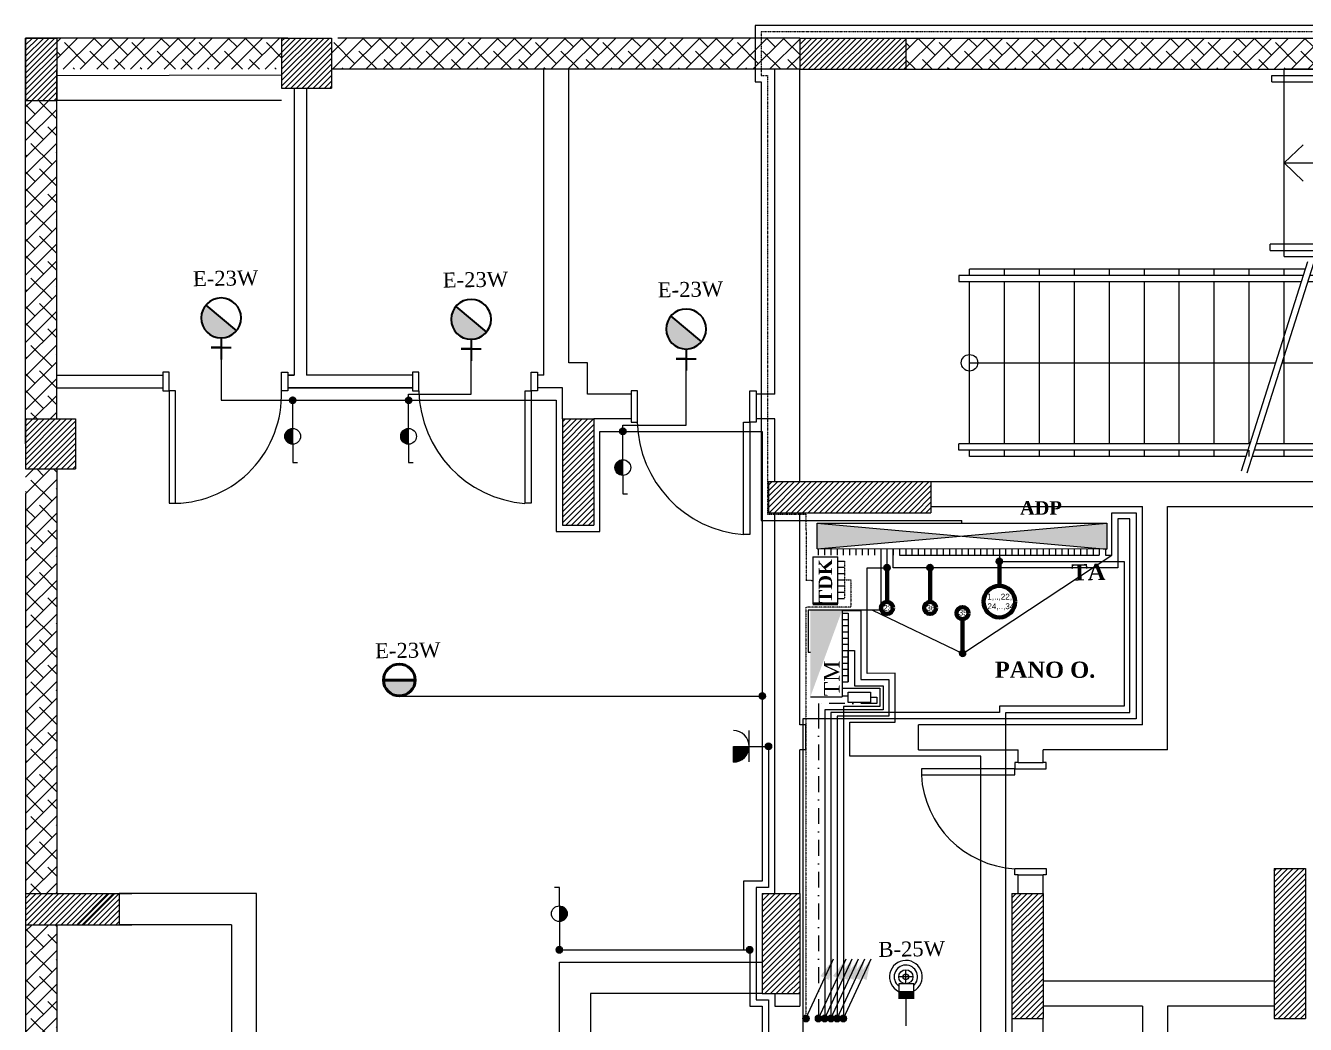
# Model space of a CAD drawing. Header units: millimetres. Extents: x 3395 to 31170, y 2853 to 7104.
# Drawn here: x 7695 to 8720, y 5770 to 6569 of the extents above; entities that cross this region are included whole.
import ezdxf

# ---------------------------------------------------------------- set-up
doc = ezdxf.new("R2010")
doc.units = ezdxf.units.MM
doc.linetypes.add('DASHDOT', pattern=[25.4, 12.7, -6.35, 0, -6.35])
doc.linetypes.add('DIVIDE', pattern=[1.25, 0.5, -0.25, 0, -0.25, 0, -0.25])
for name, color, linetype in [('AnaHat', 11, 'Continuous'), ('Asansör', 200, 'Continuous'), ('AydınlatmaT.', 1, 'Continuous'), ('Diyafon.Zil', 41, 'DASHDOT'), ('Elektrik T.', 4, 'Continuous'), ('H', 3, 'Continuous'), ('HidraforY.', 140, 'Continuous'), ('Müşterek', 131, 'Continuous'), ('NORMAL', 70, 'Continuous'), ('priz', 4, 'Continuous'), ('S', 2, 'Continuous'), ('Telefon', 3, 'DIVIDE'), ('Yan.Korna', 95, 'Continuous'), ('YazılarY.', 7, 'Continuous'), ('ÇıkışTabela', 3, 'Continuous')]:
    doc.layers.add(name, color=color, linetype=linetype)
for name, color, linetype, lineweight in [('deha_elk armatür', 51, 'Continuous', 35), ('Duvar', 7, 'Continuous', 20), ('EHAT_AYD', 1, 'Continuous', 50), ('ELEKT', 2, 'Continuous', 50), ('ELK', 1, 'Continuous', 50), ('elk035', 3, 'Continuous', 30), ('TR', 252, 'Continuous', 5)]:
    doc.layers.add(name, color=color, linetype=linetype, lineweight=lineweight)
doc.styles.add('ALT', font='times.ttf', dxfattribs={"height": 20})
doc.styles.add('MEKAN', font='times.ttf')
doc.styles.get("Standard").update_dxf_attribs({"font": 'arial.ttf'})
pattern_1 = [(45, (14882.293, 21975.831), (-6.735192, 6.735192), []), (135, (14882.293, 21975.831), (-20.2055763, 6.735192), [23.8125, -14.2875])]

# ---------------------------------------------------------------- blocks, each defined once
blk = doc.blocks.new('E-25')
at = {"layer": 'deha_elk armatür', "lineweight": 35}
blk.add_hatch(color=256, dxfattribs=at).paths.add_polyline_path([(-12.3, -10.3, 0.700134), (16, 0, 0.176378), (12.3, 10.3)])
for p, q in [((12.3, 10.3), (-12.3, -10.3)), ((0, -16), (0, -33.3)), ((8, -23.7), (-8, -23.7)), ((0, -23.7), (8, -23.7))]:
    blk.add_line(p, q, dxfattribs=at)
blk.add_circle((0, 0), 16, dxfattribs=at)
blk = doc.blocks.new('C_ARMATUR')
at = {"layer": 'ELK'}
blk.add_hatch(color=256, dxfattribs=at).paths.add_polyline_path([(-9, 9, 0.198912), (-12.8, 0), (12.8, 0, 0.668179)])
blk.add_line((-12.8, 0), (12.8, 0), dxfattribs=at)
blk.add_lwpolyline([(-9, 9, 1), (9, -9, 1)], format="xyb", close=True, dxfattribs=at)
blk = doc.blocks.new('B')
at = {"layer": 'elk035'}
blk.add_hatch(color=256, dxfattribs=at).paths.add_polyline_path([(2.5, 0, 1), (-2.5, 0, 1)])
blk.add_circle((0, 0), 2.5, dxfattribs=at)
blk = doc.blocks.new('NORA')
for p, q in [((0, 0.2275), (-0.0318, 0.2275)), ((0, 0.105), (0, 0.2275))]:
    blk.add_line(p, q)
blk.add_circle((0, 0.0525), 0.0525)
blk = doc.blocks.new('A')
at = {"layer": 'S', "xscale": 100, "yscale": 100, "zscale": 100, "rotation": 180}
blk.add_blockref('NORA', (0, 0), dxfattribs=at)

msp = doc.modelspace()

# ---------------------------------------------------------------- hatches: boundary and pattern name
at = {"layer": 'Duvar'}
for points in [[(7908.8, 6246.7, 0.414214), (7902.5, 6240.4, 0.414214), (7908.8, 6234.1)], [(8001.6, 6246.7, 0.414214), (7995.3, 6240.4, 0.414214), (8001.6, 6234.1)], [(8173.2, 6221.7, 0.414214), (8166.9, 6215.4, 0.414214), (8173.2, 6209.1)], [(8122.4, 5851.9, 0.414214), (8128.7, 5858.2, 0.414214), (8122.4, 5864.5)]]:
    msp.add_hatch(color=1, dxfattribs=at).paths.add_polyline_path(points)
at = {"layer": 'priz'}
msp.add_hatch(color=4, dxfattribs=at).paths.add_polyline_path([(8274.4, 5992.2), (8261.8, 5992.2), (8261.8, 5979.6, 0.414214)])
at = {"layer": 'TR'}
h = msp.add_hatch(dxfattribs=at)
h.set_pattern_fill('ANSI38', color=256, scale=3)
h.set_pattern_definition(pattern_1)
h.paths.add_polyline_path([(7899.9, 6534.3), (7899.9, 6559.3), (7719.9, 6559.3), (7719.9, 6534.3)])
h = msp.add_hatch(dxfattribs=at)
h.set_pattern_fill('ANSI38', color=256, scale=3)
h.set_pattern_definition(pattern_1)
h.paths.add_polyline_path([(8294.9, 6534.3), (8314.9, 6534.3), (8314.9, 6559.3), (8264.9, 6559.3), (7944.9, 6559.3), (7939.9, 6559.3), (7939.9, 6534.3), (8109.9, 6534.3), (8129.9, 6534.3)])
h = msp.add_hatch(dxfattribs=at)
h.set_pattern_fill('ANSI38', color=256, scale=3)
h.set_pattern_definition(pattern_1)
h.paths.add_polyline_path([(8399.9, 6559.3), (8399.9, 6534.3), (8904.9, 6534.3), (8904.9, 6559.3)])
h = msp.add_hatch(dxfattribs=at)
h.set_pattern_fill('ANSI38', color=256, scale=3)
h.set_pattern_definition(pattern_1)
h.paths.add_polyline_path([(7694.9, 6254.3), (7719.9, 6254.3), (7719.9, 6279.3), (7719.9, 6289.3), (7719.9, 6509.3), (7694.9, 6509.3)])
h = msp.add_hatch(dxfattribs=at)
h.set_pattern_fill('ANSI38', color=256, scale=3)
h.set_pattern_definition([(45, (14882.293, 21975.831), (-6.735192, 6.735192), []), (135, (14882.293, 21975.831), (-20.2055763, 6.735192), [23.8125, -14.2875])])
h.paths.add_polyline_path([(7694.9, 5849.3), (7694.9, 5466.8), (7719.9, 5466.8), (7719.9, 5849.3)])
h.paths.add_polyline_path([(7694.9, 6214.3), (7694.9, 6194.3), (7694.9, 5874.3), (7719.9, 5874.3), (7719.9, 6194.3), (7719.9, 6214.3)])
at = {"layer": 'YazılarY.'}
h = msp.add_hatch(color=3, dxfattribs=at)
h.dxf.hatch_style = 1
h.paths.add_polyline_path([(8444.7, 6160.6), (8328.8, 6150.3), (8328.8, 6171)])
h.paths.add_polyline_path([(8560.9, 6150.2), (8444.7, 6160.6), (8560.9, 6171)])
at = {"layer": 'YazılarY.', "lineweight": 60}
msp.add_hatch(color=2, dxfattribs=at).paths.add_polyline_path([(8348.8, 6101), (8323.5, 6101), (8323.5, 6032.1)])
at = {"layer": 'YazılarY.'}
msp.add_hatch(color=3, dxfattribs=at).paths.add_polyline_path([(8394.2, 5790), (8394.2, 5796), (8406.2, 5796), (8406.2, 5790)])

# ---------------------------------------------------------------- linework, layer by layer
at = {"color": 254}
for p, q in [((7909.9, 6519.3), (7909.9, 6289.3)), ((7909.9, 6519.3), (7909.9, 6289.3)), ((7919.9, 6519.3), (7919.9, 6289.3)), ((7919.9, 6519.3), (7919.9, 6289.3)), ((7904.9, 6289.3), (7909.9, 6289.3)), ((7909.9, 6289.3), (7904.9, 6289.3)), ((8004.9, 6289.3), (7919.9, 6289.3)), ((8004.9, 6289.3), (7919.9, 6289.3)), ((8109.9, 6289.3), (8104.9, 6289.3)), ((7904.9, 6279.3), (8004.9, 6279.3)), ((8004.9, 6279.3), (7904.9, 6279.3))]:
    msp.add_line(p, q, dxfattribs=at)
for p, q in [((8328.8, 6150.3), (8560.9, 6171)), ((8328.8, 6171), (8560.9, 6150.2))]:
    msp.add_line(p, q)
at = {"layer": 'AnaHat', "color": 6}
msp.add_line((8444.8, 6171), (8444.8, 6173.1), dxfattribs=at)
at = {"layer": 'AnaHat'}
for p, q in [((8329.8, 6150.3), (8329.8, 6145.3)), ((8334.8, 6150.3), (8334.8, 6145.3)), ((8339.8, 6150.3), (8339.8, 6145.3)), ((8344.8, 6150.3), (8344.8, 6145.3)), ((8349.8, 6150.3), (8349.8, 6145.3)), ((8354.8, 6150.3), (8354.8, 6145.3)), ((8359.8, 6150.3), (8359.8, 6145.3)), ((8364.8, 6150.3), (8364.8, 6145.3)), ((8369.8, 6150.3), (8369.8, 6145.3)), ((8374.8, 6150.3), (8374.8, 6145.3)), ((8379.8, 6150.3), (8379.8, 6145.3)), ((8389.8, 6150.3), (8389.8, 6145.3)), ((8394.8, 6150.3), (8394.8, 6145.3)), ((8399.8, 6150.3), (8399.8, 6145.3)), ((8404.8, 6150.3), (8404.8, 6145.3)), ((8409.8, 6150.3), (8409.8, 6145.3)), ((8414.8, 6150.3), (8414.8, 6145.3)), ((8419.8, 6150.3), (8419.8, 6145.3)), ((8424.8, 6150.3), (8424.8, 6145.3)), ((8429.8, 6150.3), (8429.8, 6145.3)), ((8434.8, 6150.3), (8434.8, 6145.3)), ((8439.8, 6150.3), (8439.8, 6145.3)), ((8444.8, 6150.3), (8444.8, 6145.3)), ((8449.8, 6150.3), (8449.8, 6145.3)), ((8454.8, 6150.3), (8454.8, 6145.3)), ((8459.8, 6150.3), (8459.8, 6145.3)), ((8464.8, 6150.3), (8464.8, 6145.3)), ((8469.8, 6150.2), (8469.8, 6145.2)), ((8474.8, 6150.2), (8474.8, 6145.2)), ((8479.8, 6150.2), (8479.8, 6145.2)), ((8484.8, 6150.2), (8484.8, 6145.2)), ((8489.8, 6150.2), (8489.8, 6145.2)), ((8494.8, 6150.2), (8494.8, 6145.2)), ((8499.8, 6150.2), (8499.8, 6145.2)), ((8504.8, 6150.2), (8504.8, 6145.2)), ((8509.8, 6150.2), (8509.8, 6145.2)), ((8514.8, 6150.2), (8514.8, 6145.2)), ((8519.8, 6150.2), (8519.8, 6145.2)), ((8524.8, 6150.2), (8524.8, 6145.2)), ((8529.8, 6150.2), (8529.8, 6145.2)), ((8534.8, 6150.2), (8534.8, 6145.2)), ((8539.8, 6150.2), (8539.8, 6145.2)), ((8544.8, 6150.2), (8544.8, 6145.2)), ((8549.8, 6150.2), (8549.8, 6145.2)), ((8554.8, 6150.2), (8554.8, 6145.2)), ((8559.8, 6150.2), (8559.8, 6145.2)), ((8474.8, 6145.3), (8474.8, 6140.3))]:
    msp.add_line(p, q, dxfattribs=at)
at = {"layer": 'AnaHat', "color": 6}
msp.add_lwpolyline([(9083, 5897.3), (9083, 6104.3), (9083, 6114.3), (8979.9, 6114.3), (8979.9, 6169.3), (8989.9, 6169.3), (8999.9, 6169.3), (8999.9, 6559.3), (8999.9, 6569.3), (8279.1, 6569.3), (8279.1, 6534.3), (8279.1, 6524.3), (8284.1, 6524.3), (8284.1, 6173.1), (8444.8, 6173.1), (8444.8, 6173.1)], dxfattribs=at)
at = {"layer": 'AnaHat'}
for points in [[(8559.8, 6145.2), (8564.8, 6145.2), (8564.8, 6179.3), (8564.8, 6179.3), (8584.4, 6179.3), (8584.4, 6179.3), (8584.4, 6014.3), (8584.4, 6014.3), (8317.4, 6014.3), (8317.4, 6014.3), (8317.4, 5849.6)], [(8379.8, 6145.3), (8379.8, 6103.7), (8379.8, 6101.2), (8321.7, 6101.2), (8321.7, 6067.5), (8323.6, 6067.5)], [(8474.8, 6140.3), (8569.8, 6140.2), (8574.8, 6140.2), (8574.8, 6024.3), (8574.8, 6024.3), (8479.9, 6024.3), (8474.9, 6024.3), (8474.9, 6019.3), (8339.9, 6019.3), (8339.9, 6019.3), (8339.9, 5774.3)], [(8394.8, 6145.3), (8554.8, 6145.3)], [(8317.4, 5849.6), (8317.4, 5849.6), (8317.4, 5849.6), (8317.4, 5289.3)]]:
    msp.add_lwpolyline(points, dxfattribs=at)
at = {"layer": 'Asansör'}
for points in [[(8459.9, 5984.3), (8354.9, 5984.3), (8354.9, 5984.3), (8354.9, 6011.5), (8354.9, 6011.5), (8386.3, 6011.5), (8391.3, 6011.5), (8391.3, 6045.7), (8391.3, 6050.7), (8368.9, 6050.6), (8368.9, 6050.6), (8368.9, 6135.2), (8384.8, 6135.2), (8384.8, 6150.3)], [(8605, 5135), (8605, 5135), (8479.9, 5135), (8474.9, 5135), (8474.9, 5254.3), (8474.9, 5254.3), (8464.9, 5254.3), (8459.9, 5254.3), (8459.9, 5984.3), (8459.9, 5984.3), (8459.9, 5984.3), (8459.9, 5984.3), (8459.9, 5984.3), (8459.9, 5984.3), (8459.9, 5984.3), (8459.9, 5984.3), (8459.9, 5984.3)]]:
    msp.add_lwpolyline(points, dxfattribs=at)
at = {"layer": 'AydınlatmaT.'}
for p, q in [((8051.7, 6274.3), (8051.7, 6300.7)), ((8223.9, 6249.3), (8223.9, 6293)), ((8001.6, 6269.3), (8001.6, 6274.3)), ((8001.6, 6274.3), (8051.7, 6274.3)), ((8173.2, 6244.3), (8173.2, 6249.3)), ((8173.2, 6249.3), (8223.9, 6249.3)), ((8400.2, 5768.4), (8400.2, 5796))]:
    msp.add_line(p, q, dxfattribs=at)
for points in [[(7851.5, 6301.9), (7851.5, 6269.3), (7908.8, 6269.3), (8119.9, 6269.3), (8119.9, 6269.3), (8119.9, 6169.3), (8119.9, 6164.3), (8149.9, 6164.3), (8154.9, 6164.3), (8154.9, 6244.3), (8154.9, 6244.3), (8284.9, 6244.3), (8284.9, 6244.3), (8284.9, 6032.5)], [(7908.8, 6269.3), (7908.8, 6269.3), (7908.8, 6269.3)], [(7994.2, 6032.5), (8284.9, 6032.5), (8284.9, 6032.5), (8284.9, 5884.3), (8284.9, 5884.3), (8269.9, 5884.3), (8269.9, 5829.3)], [(8122.4, 5829.3), (8269.9, 5829.3)], [(8269.9, 5829.3), (8274.9, 5829.3), (8274.9, 5819.3)], [(8274.9, 5819.3), (8274.9, 5794.3), (8274.9, 5784.3), (8284.9, 5784.3), (8284.9, 5506.8), (8284.9, 5506.8), (8279.9, 5506.8), (8279.9, 5411.8), (8279.9, 5506.8), (8279.9, 5506.8), (8279.9, 5411.8), (8279.9, 5401.8), (8284.9, 5401.8), (8284.9, 5124.3), (8284.9, 5124.3), (8274.9, 5124.3), (8274.9, 4977.2), (8024, 4977.2), (8015.9, 4977.2)]]:
    msp.add_lwpolyline(points, dxfattribs=at)
at = {"layer": 'Diyafon.Zil'}
msp.add_lwpolyline([(8371.6, 6031.5), (8376.6, 6031.5), (8376.6, 6026.5), (8329.9, 6026.5), (8329.9, 6026.5), (8329.9, 6019.3), (8329.9, 6019.3), (8329.9, 6019.3), (8329.9, 5774.3)], dxfattribs=at)
at = {"layer": 'Diyafon.Zil', "ltscale": 4.5}
msp.add_lwpolyline([(8353.8, 6032.4), (8348.8, 6032.4)], dxfattribs=at)
at = {"layer": 'Diyafon.Zil', "linetype": 'ByBlock', "flags": 128}
msp.add_lwpolyline([(8371.6, 6027.3), (8353.8, 6027.3), (8353.8, 6035.7), (8371.6, 6035.7)], close=True, dxfattribs=at)
at = {"layer": 'Duvar', "ltscale": 2}
for p, q in [((7694.9, 6234.3), (7694.9, 6559.3)), ((7904.9, 6559.3), (7694.9, 6559.3)), ((8314.9, 6559.3), (7944.9, 6559.3)), ((8344.9, 6559.3), (8964.9, 6559.3)), ((7719.9, 6254.3), (7719.9, 6534.3)), ((8314.9, 6534.3), (7939.9, 6534.3)), ((8294.9, 6274.3), (8294.9, 6534.3)), ((8314.9, 6204.3), (8314.9, 6534.3)), ((8344.9, 6534.3), (8964.9, 6534.3)), ((8702.9, 6384.3), (8702.9, 6534.3)), ((8904.9, 6534.3), (8702.9, 6534.3)), ((7899.9, 6509.3), (7719.9, 6509.3)), ((8702.9, 6459.3), (8718.2, 6473.8)), ((8702.9, 6459.3), (8887.7, 6459.3)), ((8702.9, 6459.3), (8718.2, 6444.7)), ((8721.6, 6380.2), (8668.4, 6212.5)), ((8726.3, 6378.7), (8673.1, 6211)), ((8702.9, 6384.3), (8814.9, 6384.3)), ((8450.9, 6369.3), (8450.9, 6374.3)), ((8719.7, 6374.3), (8450.9, 6374.3)), ((8478.9, 6369.3), (8478.9, 6374.3)), ((8506.9, 6369.3), (8506.9, 6374.3)), ((8534.9, 6369.3), (8534.9, 6374.3)), ((8562.9, 6369.3), (8562.9, 6374.3)), ((8590.9, 6369.3), (8590.9, 6374.3)), ((8618.9, 6369.3), (8618.9, 6374.3)), ((8646.9, 6369.3), (8646.9, 6374.3)), ((8674.9, 6369.3), (8674.9, 6374.3)), ((8702.9, 6369.3), (8702.9, 6374.3)), ((8450.9, 6234.3), (8450.9, 6364.3)), ((8478.9, 6234.3), (8478.9, 6364.3)), ((8506.9, 6234.3), (8506.9, 6364.3)), ((8534.9, 6234.3), (8534.9, 6364.3)), ((8562.9, 6234.3), (8562.9, 6364.3)), ((8590.9, 6234.3), (8590.9, 6364.3)), ((8618.9, 6234.3), (8618.9, 6364.3)), ((8646.9, 6234.3), (8646.9, 6364.3)), ((8674.9, 6234.3), (8674.9, 6364.3)), ((8702.9, 6234.3), (8702.9, 6364.3)), ((8450.9, 6299.3), (8695.9, 6299.3)), ((8701.1, 6299.3), (8887.7, 6299.3)), ((8179.9, 6274.3), (8144.9, 6274.3)), ((8179.9, 6274.3), (8179.9, 6254.3)), ((8294.9, 6274.3), (8279.9, 6274.3)), ((8279.9, 6274.3), (8279.9, 6254.3)), ((8179.9, 6254.3), (8149.9, 6254.3)), ((8294.9, 6254.3), (8279.9, 6254.3)), ((8294.9, 6204.3), (8294.9, 6254.3)), ((8450.9, 6224.3), (8450.9, 6229.3)), ((8672.1, 6224.3), (8450.9, 6224.3)), ((8478.9, 6224.3), (8478.9, 6229.3)), ((8506.9, 6224.3), (8506.9, 6229.3)), ((8534.9, 6224.3), (8534.9, 6229.3)), ((8562.9, 6224.3), (8562.9, 6229.3)), ((8590.9, 6224.3), (8590.9, 6229.3)), ((8618.9, 6224.3), (8618.9, 6229.3)), ((8646.9, 6224.3), (8646.9, 6229.3)), ((8674.9, 6224.3), (8674.9, 6229.3)), ((8944.9, 6224.3), (8677.3, 6224.3)), ((8702.9, 6224.3), (8702.9, 6229.3)), ((7719.9, 6214.3), (7719.9, 5874.3)), ((7694.9, 6194.3), (7694.9, 5874.3)), ((8294.9, 5874.3), (8294.9, 6179.3)), ((8314.9, 6079.3), (8314.9, 6179.3)), ((8314.9, 6009.3), (8314.9, 6079.3)), ((7879.9, 5874.3), (7769.9, 5874.3)), ((7879.9, 5589.3), (7879.9, 5874.3)), ((7694.9, 5849.3), (7694.9, 5466.8)), ((7719.9, 5849.3), (7719.9, 5466.8)), ((7859.9, 5849.3), (7769.9, 5849.3)), ((7859.9, 5849.3), (7859.9, 5589.3)), ((8294.9, 5794.3), (8294.9, 5784.3)), ((8314.9, 5794.3), (8314.9, 5784.3)), ((8294.9, 5784.3), (8314.9, 5784.3)), ((8484.9, 5776.7), (8484.9, 5514.3)), ((8509.9, 5534.3), (8509.9, 5774.3))]:
    msp.add_line(p, q, dxfattribs=at)
at = {"layer": 'Duvar'}
for p, q in [((7694.9, 6559.3), (7694.9, 6509.3)), ((7694.9, 6559.3), (7719.9, 6559.3)), ((7719.9, 6559.3), (7719.9, 6509.3)), ((7899.9, 6559.3), (7899.9, 6519.3)), ((7899.9, 6559.3), (7939.9, 6559.3)), ((7939.9, 6559.3), (7939.9, 6519.3)), ((8314.9, 6559.3), (8314.9, 6534.3)), ((8314.9, 6559.3), (8399.9, 6559.3)), ((8399.9, 6559.3), (8399.9, 6534.3)), ((7719.9, 6529.4), (7899.9, 6529.8)), ((8314.9, 6534.3), (8399.9, 6534.3)), ((8692.9, 6524.3), (8692.9, 6529.3)), ((7899.9, 6519.3), (7939.9, 6519.3)), ((7694.9, 6509.3), (7719.9, 6509.3)), ((8691.8, 6389.3), (8691.8, 6394.3)), ((7719.9, 6289.3), (7804.9, 6289.3)), ((7804.9, 6289.3), (7804.9, 6279.3)), ((7904.9, 6289.3), (7904.9, 6279.3)), ((8004.9, 6289.3), (8004.9, 6279.3)), ((8004.9, 6289.3), (8004.9, 6279.3)), ((8104.9, 6289.3), (8104.9, 6279.3)), ((7719.9, 6279.3), (7804.9, 6279.3)), ((7694.9, 6254.3), (7734.9, 6254.3)), ((7694.9, 6254.3), (7694.9, 6214.3)), ((7734.9, 6254.3), (7734.9, 6214.3)), ((8124.9, 6254.3), (8149.9, 6254.3)), ((8124.9, 6254.3), (8124.9, 6169.3)), ((8149.9, 6254.3), (8149.9, 6169.3)), ((8442.4, 6229.3), (8442.4, 6234.3)), ((7694.9, 6214.3), (7734.9, 6214.3)), ((8289.9, 6204.3), (8419.9, 6204.3)), ((8289.9, 6204.3), (8289.9, 6179.3)), ((8419.9, 6204.3), (8419.9, 6179.3)), ((8419.9, 6204.3), (8944.9, 6204.3)), ((8419.9, 6184.3), (8589.4, 6184.3)), ((8589.4, 6009.3), (8589.4, 6184.3)), ((8609.4, 6184.3), (8944.9, 6184.3)), ((8609.4, 5989.3), (8609.4, 6184.3)), ((8289.9, 6179.3), (8419.9, 6179.3)), ((8124.9, 6169.3), (8149.9, 6169.3)), ((8319.9, 6009.3), (8314.9, 6009.3)), ((8319.9, 5989.3), (8319.9, 6009.3)), ((8589.4, 6009.3), (8409.9, 6009.3)), ((8409.9, 5989.3), (8409.9, 6009.3)), ((8314.9, 5874.3), (8314.9, 5989.3)), ((8319.9, 5989.3), (8314.9, 5989.3)), ((8409.9, 5989.3), (8489.9, 5989.3)), ((8489.9, 5979.3), (8489.9, 5989.3)), ((8609.4, 5989.3), (8509.9, 5989.3)), ((8509.9, 5979.3), (8509.9, 5989.3)), ((8489.9, 5979.3), (8509.9, 5979.3)), ((8694.9, 5894.3), (8719.9, 5894.3)), ((8694.9, 5894.3), (8694.9, 5774.3)), ((8719.9, 5894.3), (8719.9, 5774.3)), ((8489.9, 5889.3), (8509.9, 5889.3)), ((8489.9, 5874.3), (8489.9, 5889.3)), ((8509.9, 5874.3), (8509.9, 5889.3)), ((7694.9, 5874.3), (7779.9, 5874.3)), ((7694.9, 5874.3), (7694.9, 5849.3)), ((7769.9, 5874.3), (7769.9, 5849.3)), ((8284.9, 5874.3), (8314.9, 5874.3)), ((8284.9, 5874.3), (8284.9, 5794.3)), ((8314.9, 5874.3), (8314.9, 5794.3)), ((8484.9, 5874.3), (8509.9, 5874.3)), ((8484.9, 5874.3), (8484.9, 5774.3)), ((8509.9, 5874.3), (8509.9, 5774.3)), ((7694.9, 5849.3), (7779.9, 5849.3)), ((8694.9, 5804.2), (8509.9, 5804.2)), ((8284.9, 5794.3), (8314.9, 5794.3)), ((8589.4, 5784.2), (8509.9, 5784.2)), ((8589.4, 5784.2), (8589.4, 5534.3)), ((8694.9, 5784.2), (8609.4, 5784.2)), ((8609.4, 5784.2), (8609.4, 5534.3)), ((8484.9, 5774.3), (8509.9, 5774.3)), ((8694.9, 5774.3), (8719.9, 5774.3))]:
    msp.add_line(p, q, dxfattribs=at)
for points in [[(8109.9, 6289.3), (8109.9, 6534.3)], [(8692.9, 6529.3), (8959.9, 6529.3), (8959.9, 6229.3), (8678.9, 6229.3)], [(8692.9, 6524.3), (8954.9, 6524.3), (8954.9, 6234.3), (8680.5, 6234.3)], [(8721.7, 6364.3), (8824.9, 6364.3), (8824.9, 6394.3), (8691.8, 6394.3)], [(8691.8, 6389.3), (8819.9, 6389.3), (8819.9, 6369.3), (8723.3, 6369.3)], [(8718.1, 6369.3), (8442.4, 6369.3), (8442.4, 6364.3), (8716.5, 6364.3)], [(7804.9, 6279.3), (7804.9, 6276.8), (7809.9, 6276.8), (7809.9, 6291.8), (7804.9, 6291.8), (7804.9, 6289.3)], [(7904.9, 6279.3), (7904.9, 6276.8), (7899.9, 6276.8), (7899.9, 6291.8), (7904.9, 6291.8), (7904.9, 6289.3)], [(8004.9, 6279.3), (8004.9, 6276.8), (8009.9, 6276.8), (8009.9, 6291.8), (8004.9, 6291.8), (8004.9, 6289.3)], [(8104.9, 6279.3), (8104.9, 6276.8), (8099.9, 6276.8), (8099.9, 6291.8), (8104.9, 6291.8), (8104.9, 6289.3)], [(8124.9, 6254.3), (8124.9, 6279.3), (8104.9, 6279.3)], [(8179.9, 6254.3), (8179.9, 6251.8), (8184.9, 6251.8), (8184.9, 6276.8), (8179.9, 6276.8), (8179.9, 6274.3)], [(8279.9, 6254.3), (8279.9, 6251.8), (8274.9, 6251.8), (8274.9, 6276.8), (8279.9, 6276.8), (8279.9, 6274.3)], [(8675.3, 6234.3), (8442.4, 6234.3)], [(8673.7, 6229.3), (8442.4, 6229.3)], [(8489.8, 5979.3), (8487.3, 5979.3), (8487.3, 5974.3), (8512.4, 5974.3), (8512.4, 5979.3), (8509.9, 5979.3)], [(8489.8, 5889.3), (8487.3, 5889.3), (8487.3, 5894.3), (8512.4, 5894.3), (8512.4, 5889.3), (8509.9, 5889.3)]]:
    msp.add_lwpolyline(points, dxfattribs=at)
msp.add_lwpolyline([(8144.9, 6274.3), (8144.9, 6299.3, 0.255342), (8144.9, 6299.3), (8129.9, 6299.3), (8129.9, 6534.3)], format="xyb", dxfattribs=at)
for points in [[(7809.9, 6186.8), (7814.9, 6186.8), (7814.9, 6276.8), (7809.9, 6276.8)], [(8099.9, 6186.8), (8094.9, 6186.8), (8094.9, 6276.8), (8099.9, 6276.8)], [(8274.9, 6161.8), (8269.9, 6161.8), (8269.9, 6251.8), (8274.9, 6251.8)], [(8412.4, 5974.3), (8412.4, 5969.3), (8487.3, 5969.3), (8487.3, 5974.3)]]:
    msp.add_lwpolyline(points, close=True, dxfattribs=at)
at = {"layer": 'Duvar', "ltscale": 2}
msp.add_lwpolyline([(8284.9, 5794.3), (8147.4, 5794.3), (8147.4, 5634.3), (8122.4, 5634.3), (8122.4, 5819.3), (8284.9, 5819.3)], dxfattribs=at)
msp.add_circle((8450.9, 6299.3), 6.59, dxfattribs=at)
at = {"layer": 'Duvar'}
for centre, radius, start, end in [((7812.9, 6273.8), 87, 271.295, 1.9782), ((8102.3, 6278.9), 92.5, 181.3451, 265.3817), ((8277.3, 6253.9), 92.5, 181.3451, 265.3817), ((8491.7, 5973.6), 79.5, 183.1327, 266.7905)]:
    msp.add_arc(centre, radius, start, end, dxfattribs=at)
at = {"layer": 'EHAT_AYD', "linetype": 'Continuous', "lineweight": 0}
msp.add_line((8560.9, 6171), (8560.9, 6150.2), dxfattribs=at)
at = {"layer": 'ELEKT'}
msp.add_line((8325.5, 6106.2), (8345.5, 6106.2), dxfattribs=at)
at = {"layer": 'Elektrik T.', "color": 3}
msp.add_line((8394.2, 5796), (8406.2, 5796), dxfattribs=at)
at = {"layer": 'Elektrik T.'}
msp.add_lwpolyline([(8289.9, 5992.2), (8289.9, 5879.3), (8279.9, 5879.3), (8279.9, 5794.3), (8279.9, 5789.3), (8289.9, 5789.3), (8289.9, 5501.8), (8284.9, 5501.8)], dxfattribs=at)
at = {"layer": 'H', "linetype": 'Continuous'}
for p, q in [((7908.8, 6234.1), (7908.8, 6269.3)), ((8001.6, 6234.1), (8001.6, 6269.3)), ((8173.2, 6209.1), (8173.2, 6244.4)), ((8122.4, 5864.5), (8122.4, 5829.3))]:
    msp.add_line(p, q, dxfattribs=at)
at = {"layer": 'HidraforY.'}
msp.add_lwpolyline([(9291, 5132.6), (9269.9, 5132.6), (9269.9, 5132.6), (9269.9, 5399.3), (9269.9, 5404.3), (9418.2, 5404.3), (9423.2, 5404.3), (9423.2, 5509.3), (9423.2, 5509.3), (8484.9, 5509.3), (8479.9, 5509.3), (8479.9, 6014.3), (8479.9, 6019.3), (8579.4, 6019.3), (8579.4, 6019.3), (8579.4, 6174.3), (8579.4, 6174.3), (8569.8, 6174.3), (8569.8, 6174.3), (8569.8, 6145.2), (8569.8, 6140.2), (8569.8, 6135.2), (8389.8, 6135.2), (8389.8, 6150.3)], dxfattribs=at)
at = {"layer": 'Müşterek'}
for p, q in [((8348.8, 6098.9), (8353.8, 6098.9)), ((8348.8, 6093.9), (8353.8, 6093.9)), ((8348.8, 6088.9), (8353.8, 6088.9)), ((8348.8, 6083.9), (8353.8, 6083.9)), ((8348.8, 6078.9), (8353.8, 6078.9)), ((8348.8, 6073.9), (8353.8, 6073.9)), ((8348.8, 6068.9), (8353.8, 6068.9)), ((8348.8, 6063.9), (8353.8, 6063.9)), ((8348.8, 6058.9), (8353.8, 6058.9)), ((8348.8, 6053.9), (8353.8, 6053.9)), ((8348.8, 6048.9), (8353.8, 6048.9)), ((8348.8, 6043.9), (8353.8, 6043.9)), ((8348.8, 6033.9), (8348.8, 6033.9))]:
    msp.add_line(p, q, dxfattribs=at)
msp.add_lwpolyline([(8353.8, 6098.9), (8353.8, 6043.9), (8353.8, 6068.9), (8358.8, 6068.9), (8358.8, 6040.7), (8358.8, 6040.7), (8376.6, 6040.7), (8381.6, 6040.7), (8381.6, 6026.5), (8381.6, 6021.5), (8334.9, 6021.5), (8334.9, 6021.5), (8334.9, 5774.3)], dxfattribs=at)
at = {"layer": 'NORMAL'}
for p, q in [((8328.8, 6171), (8560.9, 6171)), ((8328.8, 6150.3), (8328.8, 6171)), ((8560.9, 6150.2), (8328.8, 6150.3)), ((8325.5, 6144), (8325.5, 6106.2)), ((8325.5, 6144), (8345.5, 6144)), ((8345.5, 6106.2), (8345.5, 6144))]:
    msp.add_line(p, q, dxfattribs=at)
at = {"layer": 'priz', "color": 4}
for p, q in [((8274.4, 5979.7), (8274.4, 6004.8)), ((8261.8, 5992.2), (8289.9, 5992.2)), ((8261.8, 5979.6), (8261.8, 5992.2))]:
    msp.add_line(p, q, dxfattribs=at)
for start, end in [(0, 90), (270, 0)]:
    msp.add_arc((8261.8, 5992.2), 12.6, start, end, dxfattribs=at)
at = {"layer": 'S', "color": 3}
for p in [(8348.8, 6101), (8323.4, 6031.8)]:
    msp.add_line(p, (8348.8, 6031.8), dxfattribs=at)
at = {"layer": 'Telefon', "linetype": 'Continuous', "lineweight": 0}
for p, q in [((8345.7, 6140.6), (8350.7, 6140.6)), ((8345.7, 6135.6), (8350.7, 6135.6)), ((8345.7, 6130.6), (8350.7, 6130.6)), ((8345.7, 6125.6), (8350.7, 6125.6)), ((8345.7, 6120.6), (8350.7, 6120.6)), ((8345.7, 6115.6), (8350.7, 6115.6)), ((8345.7, 6110.6), (8350.7, 6110.6))]:
    msp.add_line(p, q, dxfattribs=at)
at = {"layer": 'Telefon'}
msp.add_line((8319.9, 6125.2), (8325.5, 6125.1), dxfattribs=at)
for points in [[(9078, 5897.3), (9078, 6104.3), (9078, 6109.3), (8974.9, 6109.3), (8974.9, 6109.3), (8974.9, 6174.3), (8974.9, 6174.3), (8989.9, 6174.3), (8994.9, 6174.3), (8994.9, 6559.3), (8994.9, 6564.3), (8284.1, 6564.3), (8284.1, 6534.3), (8284.1, 6529.3), (8289.1, 6529.3), (8289.1, 6178.1), (8314.9, 6178.1), (8319.9, 6178.1), (8320, 6125.2), (8320, 6125.2)], [(8350.7, 6140.6), (8350.7, 6110.6)], [(8350.7, 6125.6), (8355.7, 6125.6), (8355.7, 6106.2), (8355.7, 6103.7), (8325.5, 6103.7), (8319.9, 6103.7), (8319.9, 6019.3), (8319.9, 6019.3), (8319.9, 6019.3), (8319.9, 5774.3)]]:
    msp.add_lwpolyline(points, dxfattribs=at)
at = {"layer": 'TR', "ltscale": 2}
for p, q in [((7694.9, 6558.3), (7695.9, 6559.3)), ((7694.9, 6553.8), (7700.4, 6559.3)), ((7694.9, 6549.3), (7704.9, 6559.3)), ((7694.9, 6544.8), (7709.4, 6559.3)), ((7694.9, 6540.3), (7713.9, 6559.3)), ((7694.9, 6535.8), (7718.3, 6559.3)), ((7694.9, 6531.3), (7719.9, 6556.3)), ((7694.9, 6526.8), (7719.9, 6551.8)), ((7899.9, 6556.7), (7902.4, 6559.3)), ((7899.9, 6552.2), (7906.9, 6559.3)), ((7899.9, 6547.7), (7911.4, 6559.3)), ((7899.9, 6543.3), (7915.9, 6559.3)), ((7899.9, 6538.8), (7920.4, 6559.3)), ((7899.9, 6534.3), (7924.9, 6559.3)), ((7899.9, 6529.8), (7929.4, 6559.3)), ((7899.9, 6525.3), (7933.9, 6559.3)), ((7899.9, 6520.8), (7938.4, 6559.3)), ((7902.9, 6519.3), (7939.9, 6556.3)), ((7907.3, 6519.3), (7939.9, 6551.8)), ((8314.9, 6558.6), (8315.5, 6559.3)), ((8314.9, 6554.1), (8320, 6559.3)), ((8314.9, 6549.7), (8324.5, 6559.3)), ((8314.9, 6545.2), (8329, 6559.3)), ((8314.9, 6540.7), (8333.5, 6559.3)), ((8314.9, 6536.2), (8338, 6559.3)), ((8317.5, 6534.3), (8342.5, 6559.3)), ((8322, 6534.3), (8347, 6559.3)), ((8326.5, 6534.3), (8351.5, 6559.3)), ((8330.9, 6534.3), (8355.9, 6559.3)), ((8335.4, 6534.3), (8360.4, 6559.3)), ((8339.9, 6534.3), (8364.9, 6559.3)), ((8344.4, 6534.3), (8369.4, 6559.3)), ((8348.9, 6534.3), (8373.9, 6559.3)), ((8353.4, 6534.3), (8378.4, 6559.3)), ((8357.9, 6534.3), (8382.9, 6559.3)), ((8362.4, 6534.3), (8387.4, 6559.3)), ((8366.9, 6534.3), (8391.9, 6559.3)), ((8371.4, 6534.3), (8396.4, 6559.3)), ((8375.8, 6534.3), (8399.9, 6558.3)), ((8380.3, 6534.3), (8399.9, 6553.8)), ((7694.9, 6522.3), (7719.9, 6547.3)), ((7694.9, 6517.9), (7719.9, 6542.9)), ((7911.8, 6519.3), (7939.9, 6547.3)), ((7916.3, 6519.3), (7939.9, 6542.8)), ((8384.8, 6534.3), (8399.9, 6549.3)), ((8389.3, 6534.3), (8399.9, 6544.8)), ((8393.8, 6534.3), (8399.9, 6540.4)), ((7694.9, 6513.4), (7719.9, 6538.4)), ((7695.3, 6509.3), (7719.9, 6533.9)), ((7699.8, 6509.3), (7719.9, 6529.4)), ((7920.8, 6519.3), (7939.9, 6538.4)), ((7925.3, 6519.3), (7939.9, 6533.9)), ((7929.8, 6519.3), (7939.9, 6529.4)), ((8398.3, 6534.3), (8399.9, 6535.9)), ((7704.3, 6509.3), (7719.9, 6524.9)), ((7708.8, 6509.3), (7719.9, 6520.4)), ((7934.3, 6519.3), (7939.9, 6524.9)), ((7938.8, 6519.3), (7939.9, 6520.4)), ((7713.3, 6509.3), (7719.9, 6515.9)), ((7717.7, 6509.3), (7719.9, 6511.4)), ((7694.9, 6252.9), (7696.2, 6254.3)), ((7694.9, 6248.5), (7700.7, 6254.3)), ((7694.9, 6244), (7705.2, 6254.3)), ((7694.9, 6239.5), (7709.7, 6254.3)), ((7694.9, 6235), (7714.2, 6254.3)), ((7694.9, 6230.5), (7718.7, 6254.3)), ((7694.9, 6226), (7723.2, 6254.3)), ((7694.9, 6221.5), (7727.7, 6254.3)), ((7694.9, 6217), (7732.1, 6254.3)), ((7696.6, 6214.3), (7734.9, 6252.5)), ((8124.9, 6251.9), (8127.3, 6254.3)), ((8124.9, 6247.4), (8131.8, 6254.3)), ((8124.9, 6242.9), (8136.3, 6254.3)), ((8124.9, 6238.4), (8140.7, 6254.3)), ((8124.9, 6233.9), (8145.2, 6254.3)), ((8124.9, 6229.4), (8149.7, 6254.3)), ((7701.1, 6214.3), (7734.9, 6248)), ((7705.6, 6214.3), (7734.9, 6243.5)), ((8124.9, 6224.9), (8149.9, 6249.9)), ((8124.9, 6220.5), (8149.9, 6245.5)), ((7710.1, 6214.3), (7734.9, 6239.1)), ((7714.6, 6214.3), (7734.9, 6234.6)), ((8124.9, 6216), (8149.9, 6241)), ((8124.9, 6211.5), (8149.9, 6236.5)), ((7719.1, 6214.3), (7734.9, 6230.1)), ((7723.6, 6214.3), (7734.9, 6225.6)), ((8124.9, 6207), (8149.9, 6232)), ((8124.9, 6202.5), (8149.9, 6227.5)), ((8124.9, 6198), (8149.9, 6223)), ((7728.1, 6214.3), (7734.9, 6221.1)), ((7732.6, 6214.3), (7734.9, 6216.6)), ((8124.9, 6193.5), (8149.9, 6218.5)), ((8124.9, 6189), (8149.9, 6214)), ((8124.9, 6184.5), (8149.9, 6209.5)), ((8124.9, 6180), (8149.9, 6205)), ((8289.9, 6201.4), (8292.8, 6204.3)), ((8289.9, 6196.9), (8297.3, 6204.3)), ((8289.9, 6192.4), (8301.8, 6204.3)), ((8289.9, 6187.9), (8306.3, 6204.3)), ((8289.9, 6183.4), (8310.8, 6204.3)), ((8290.3, 6179.3), (8315.3, 6204.3)), ((8294.7, 6179.3), (8319.7, 6204.3)), ((8299.2, 6179.3), (8324.2, 6204.3)), ((8303.7, 6179.3), (8328.7, 6204.3)), ((8308.2, 6179.3), (8333.2, 6204.3)), ((8312.7, 6179.3), (8337.7, 6204.3)), ((8317.2, 6179.3), (8342.2, 6204.3)), ((8321.7, 6179.3), (8346.7, 6204.3)), ((8326.2, 6179.3), (8351.2, 6204.3)), ((8330.7, 6179.3), (8355.7, 6204.3)), ((8335.2, 6179.3), (8360.2, 6204.3)), ((8339.6, 6179.3), (8364.6, 6204.3)), ((8344.1, 6179.3), (8369.1, 6204.3)), ((8348.6, 6179.3), (8373.6, 6204.3)), ((8353.1, 6179.3), (8378.1, 6204.3)), ((8357.6, 6179.3), (8382.6, 6204.3)), ((8362.1, 6179.3), (8387.1, 6204.3)), ((8366.6, 6179.3), (8391.6, 6204.3)), ((8371.1, 6179.3), (8396.1, 6204.3)), ((8375.6, 6179.3), (8400.6, 6204.3)), ((8380.1, 6179.3), (8405.1, 6204.3)), ((8384.5, 6179.3), (8409.5, 6204.3)), ((8389, 6179.3), (8414, 6204.3)), ((8393.5, 6179.3), (8418.5, 6204.3)), ((8124.9, 6175.6), (8149.9, 6200.6)), ((8124.9, 6171.1), (8149.9, 6196.1)), ((8127.6, 6169.3), (8149.9, 6191.6)), ((8398, 6179.3), (8419.9, 6201.1)), ((8402.5, 6179.3), (8419.9, 6196.7)), ((8407, 6179.3), (8419.9, 6192.2)), ((8132.1, 6169.3), (8149.9, 6187.1)), ((8136.6, 6169.3), (8149.9, 6182.6)), ((8411.5, 6179.3), (8419.9, 6187.7)), ((8416, 6179.3), (8419.9, 6183.2)), ((8141.1, 6169.3), (8149.9, 6178.1)), ((8145.6, 6169.3), (8149.9, 6173.6)), ((8694.9, 5892.4), (8696.7, 5894.3)), ((8694.9, 5887.9), (8701.2, 5894.3)), ((8694.9, 5883.5), (8705.7, 5894.3)), ((8694.9, 5879), (8710.2, 5894.3)), ((8694.9, 5874.5), (8714.7, 5894.3)), ((8694.9, 5870), (8719.2, 5894.3)), ((8694.9, 5865.5), (8719.9, 5890.5)), ((8694.9, 5861), (8719.9, 5886)), ((7694.9, 5870.3), (7698.9, 5874.3)), ((7694.9, 5865.8), (7703.4, 5874.3)), ((7694.9, 5861.3), (7707.9, 5874.3)), ((7694.9, 5856.8), (7712.4, 5874.3)), ((7694.9, 5852.3), (7716.9, 5874.3)), ((7696.4, 5849.3), (7721.4, 5874.3)), ((7700.9, 5849.3), (7725.9, 5874.3)), ((7705.4, 5849.3), (7730.4, 5874.3)), ((7709.9, 5849.3), (7734.9, 5874.3)), ((7714.3, 5849.3), (7739.3, 5874.3)), ((7718.8, 5849.3), (7743.8, 5874.3)), ((7723.3, 5849.3), (7748.3, 5874.3)), ((7727.8, 5849.3), (7752.8, 5874.3)), ((7732.3, 5849.3), (7757.3, 5874.3)), ((7735.8, 5849.3), (7760.8, 5874.3)), ((7736.8, 5849.3), (7761.8, 5874.3)), ((7740.3, 5849.3), (7765.3, 5874.3)), ((7741.3, 5849.3), (7766.3, 5874.3)), ((7744.8, 5849.3), (7769.8, 5874.3)), ((8284.9, 5873.1), (8286.1, 5874.3)), ((8284.9, 5868.6), (8290.6, 5874.3)), ((8284.9, 5864.1), (8295.1, 5874.3)), ((8284.9, 5859.6), (8299.6, 5874.3)), ((8284.9, 5855.1), (8304.1, 5874.3)), ((8284.9, 5850.6), (8308.5, 5874.3)), ((8284.9, 5846.1), (8313, 5874.3)), ((8484.9, 5871), (8488.2, 5874.3)), ((8484.9, 5866.5), (8492.6, 5874.3)), ((8484.9, 5862), (8497.1, 5874.3)), ((8484.9, 5857.5), (8501.6, 5874.3)), ((8484.9, 5853.1), (8506.1, 5874.3)), ((8484.9, 5848.6), (8509.9, 5873.6)), ((8694.9, 5856.5), (8719.9, 5881.5)), ((8694.9, 5852), (8719.9, 5877)), ((7749.2, 5849.3), (7769.9, 5869.9)), ((7753.7, 5849.3), (7769.9, 5865.5)), ((8284.9, 5841.6), (8314.9, 5871.6)), ((8284.9, 5837.2), (8314.9, 5867.2)), ((8484.9, 5844.1), (8509.9, 5869.1)), ((8484.9, 5839.6), (8509.9, 5864.6)), ((8694.9, 5847.5), (8719.9, 5872.5)), ((8694.9, 5843), (8719.9, 5868)), ((8694.9, 5838.6), (8719.9, 5863.6)), ((7758.2, 5849.3), (7769.9, 5861)), ((7762.7, 5849.3), (7769.9, 5856.5)), ((8284.9, 5832.7), (8314.9, 5862.7)), ((8284.9, 5828.2), (8314.9, 5858.2)), ((8284.9, 5823.7), (8314.9, 5853.7)), ((8484.9, 5835.1), (8509.9, 5860.1)), ((8484.9, 5830.6), (8509.9, 5855.6)), ((8694.9, 5834.1), (8719.9, 5859.1)), ((8694.9, 5829.6), (8719.9, 5854.6)), ((7767.2, 5849.3), (7769.9, 5852)), ((8284.9, 5819.2), (8314.9, 5849.2)), ((8284.9, 5814.7), (8314.9, 5844.7)), ((8484.9, 5826.1), (8509.9, 5851.1)), ((8484.9, 5821.6), (8509.9, 5846.6)), ((8694.9, 5825.1), (8719.9, 5850.1)), ((8694.9, 5820.6), (8719.9, 5845.6)), ((8284.9, 5810.2), (8314.9, 5840.2)), ((8284.9, 5805.7), (8314.9, 5835.7)), ((8484.9, 5817.1), (8509.9, 5842.1)), ((8484.9, 5812.6), (8509.9, 5837.6)), ((8484.9, 5808.2), (8509.9, 5833.2)), ((8694.9, 5816.1), (8719.9, 5841.1)), ((8694.9, 5811.6), (8719.9, 5836.6)), ((8284.9, 5801.2), (8314.9, 5831.2)), ((8284.9, 5796.7), (8314.9, 5826.7)), ((8286.9, 5794.3), (8314.9, 5822.3)), ((8484.9, 5803.7), (8509.9, 5828.7)), ((8484.9, 5799.2), (8509.9, 5824.2)), ((8694.9, 5807.1), (8719.9, 5832.1)), ((8694.9, 5802.6), (8719.9, 5827.6)), ((8694.9, 5798.1), (8719.9, 5823.1)), ((8291.4, 5794.3), (8314.9, 5817.8)), ((8295.9, 5794.3), (8314.9, 5813.3)), ((8484.9, 5794.7), (8509.9, 5819.7)), ((8484.9, 5790.2), (8509.9, 5815.2)), ((8694.9, 5793.6), (8719.9, 5818.6)), ((8694.9, 5789.2), (8719.9, 5814.2)), ((8300.4, 5794.3), (8314.9, 5808.8)), ((8304.9, 5794.3), (8314.9, 5804.3)), ((8484.9, 5785.7), (8509.9, 5810.7)), ((8484.9, 5781.2), (8509.9, 5806.2)), ((8484.9, 5776.7), (8509.9, 5801.7)), ((8694.9, 5784.7), (8719.9, 5809.7)), ((8694.9, 5780.2), (8719.9, 5805.2)), ((8309.4, 5794.3), (8314.9, 5799.8)), ((8313.9, 5794.3), (8314.9, 5795.3)), ((8486.9, 5774.3), (8509.9, 5797.2)), ((8491.4, 5774.3), (8509.9, 5792.7)), ((8694.9, 5775.7), (8719.9, 5800.7)), ((8698, 5774.3), (8719.9, 5796.2)), ((8702.5, 5774.3), (8719.9, 5791.7)), ((8495.9, 5774.3), (8509.9, 5788.3)), ((8500.4, 5774.3), (8509.9, 5783.8)), ((8706.9, 5774.3), (8719.9, 5787.2)), ((8711.4, 5774.3), (8719.9, 5782.7)), ((8504.9, 5774.3), (8509.9, 5779.3)), ((8509.4, 5774.3), (8509.9, 5774.8)), ((8715.9, 5774.3), (8719.9, 5778.2))]:
    msp.add_line(p, q, dxfattribs=at)
at = {"layer": 'Yan.Korna'}
msp.add_line((8348.8, 6101), (8353.8, 6101), dxfattribs=at)
msp.add_lwpolyline([(8353.8, 6101), (8363.8, 6101), (8363.9, 6045.7), (8363.9, 6045.7), (8381.3, 6045.7), (8386.3, 6045.7), (8386.3, 6021.5), (8386.3, 6016.5), (8344.9, 6016.5), (8344.9, 6016.5), (8344.9, 5774.3)], dxfattribs=at)
at = {"layer": 'YazılarY.', "lineweight": 211}
for p, q in [((8474.8, 6140.3), (8474.8, 6120.7)), ((8384.8, 6135.2), (8384.8, 6107.9)), ((8419.3, 6135.2), (8419.3, 6107.9)), ((8445.3, 6066.7), (8445.3, 6094.1))]:
    msp.add_line(p, q, dxfattribs=at)
at = {"layer": 'YazılarY.'}
for p, q in [((8319.9, 5774.3), (8342, 5822)), ((8329.9, 5774.3), (8352, 5822)), ((8334.9, 5774.3), (8357, 5822)), ((8339.9, 5774.3), (8362, 5822)), ((8344.9, 5774.3), (8367, 5822)), ((8349.9, 5774.3), (8372, 5822))]:
    msp.add_line(p, q, dxfattribs=at)
at = {"layer": 'YazılarY.', "color": 3}
for p, q in [((8399.9, 5802), (8399.9, 5813.4)), ((8405.6, 5807.7), (8394.2, 5807.7)), ((8406.2, 5802), (8394.2, 5802)), ((8394.2, 5802), (8394.2, 5790)), ((8406.2, 5790), (8406.2, 5802))]:
    msp.add_line(p, q, dxfattribs=at)
at = {"layer": 'YazılarY.'}
msp.add_lwpolyline([(8373.1, 6101.2), (8445.6, 6066.6), (8564.8, 6145.2)], dxfattribs=at)
at = {"layer": 'YazılarY.', "color": 2, "lineweight": 211, "true_color": 0xf1eb1f}
for centre, radius in [((8474.8, 6108.1), 12.6), ((8384.8, 6103), 4.82), ((8419.3, 6103), 4.82), ((8445.3, 6098.9), 4.82)]:
    msp.add_circle(centre, radius, dxfattribs=at)
at = {"layer": 'YazılarY.', "color": 3}
for radius in [5.68, 2.25]:
    msp.add_circle((8399.9, 5807.7), radius, dxfattribs=at)
for radius, start, end in [(13.1, 298.0988, 243.3948), (9.37, 311.9557, 232.2287)]:
    msp.add_arc((8399.9, 5807.7), radius, start, end, dxfattribs=at)
at = {"layer": 'YazılarY.'}
for points in [[(8331.5, 5808.3), (8338.4, 5805.1), (8342, 5822)], [(8341.5, 5808.3), (8348.4, 5805.1), (8352, 5822)], [(8346.5, 5808.3), (8353.4, 5805.1), (8357, 5822)], [(8351.5, 5808.3), (8358.4, 5805.1), (8362, 5822)], [(8356.5, 5808.3), (8363.4, 5805.1), (8367, 5822)], [(8361.5, 5808.3), (8368.4, 5805.1), (8372, 5822)]]:
    msp.add_solid(points, dxfattribs=at)
at = {"layer": 'ÇıkışTabela'}
msp.add_line((8348.8, 6038.9), (8353.8, 6038.9), dxfattribs=at)
msp.add_lwpolyline([(8353.8, 6038.9), (8371.6, 6038.9), (8376.6, 6038.9), (8379.1, 6038.9), (8379.1, 6026.5), (8379.1, 6024), (8349.9, 6024), (8349.9, 6024), (8349.9, 5774.3)], dxfattribs=at)

# ---------------------------------------------------------------- block references
at = {"layer": 'AydınlatmaT.', "rotation": 180}
msp.add_blockref('C_ARMATUR', (7994.2, 6045.3), dxfattribs=at)
at = {"layer": 'Duvar'}
for p, rotation in [((7908.8, 6269.3), 289.6047395526663), ((8001.6, 6269.3), 289.6047395526663), ((8173.2, 6244.4), 289.6047395526663), ((8445.3, 6066.7), 19.60473955266624), ((8284.9, 6032.5), 109.6047395526662), ((8289.9, 5992.2), 109.6047395526662), ((8122.4, 5829.3), 109.6047395526662), ((8274.9, 5829.3), 109.6047395526662), ((8319.9, 5774.3), 129.6616153395927), ((8329.9, 5774.3), 129.6616153395927), ((8334.9, 5774.3), 129.6616153395927), ((8339.9, 5774.3), 129.6616153395927), ((8344.9, 5774.3), 129.6616153395927), ((8349.9, 5774.3), 129.6616153395927)]:
    msp.add_blockref('B', p, dxfattribs=dict(at, rotation=rotation))
at = {"layer": 'Duvar', "xscale": -1, "rotation": 160.3952604473337}
for p in [(8474.8, 6140.3), (8384.8, 6135.2), (8419.3, 6135.2)]:
    msp.add_blockref('B', p, dxfattribs=at)
at = {"layer": 'H', "linetype": 'Continuous', "xscale": 1.19999999999709, "yscale": 1.19999999999709, "zscale": 1.19999999999709}
for p in [(7908.8, 6246.7), (8001.6, 6246.7), (8173.2, 6221.7)]:
    msp.add_blockref('A', p, dxfattribs=at)
at = {"layer": 'H', "linetype": 'Continuous', "xscale": 1.19999999999709, "yscale": 1.19999999999709, "zscale": 1.19999999999709, "rotation": 179.9999999999999}
msp.add_blockref('A', (8122.4, 5851.9), dxfattribs=at)
at = {"layer": 'YazılarY.', "color": 40, "ltscale": 20, "true_color": 0xf8d731, "xscale": -1}
for p in [(7851.5, 6335.2), (7851.5, 6335.2), (7851.5, 6335.2), (8051.7, 6334.1), (8051.7, 6334.1), (8051.7, 6334.1), (8223.9, 6326.3), (8223.9, 6326.3), (8223.9, 6326.3)]:
    msp.add_blockref('E-25', p, dxfattribs=at)

# ---------------------------------------------------------------- texts
at = {"layer": 'AydınlatmaT.', "style": 'ALT'}
msp.add_text('E-23W', height=12, rotation=0.8945, dxfattribs=at).set_placement((7974.9, 6062.7))
at = {"layer": 'YazılarY.', "color": 3, "style": 'ALT'}
for s, p in [('E-23W', (7829, 6360.6)), ('E-23W', (8029.1, 6359.5)), ('E-23W', (8201.3, 6351.7)), ('B-25W', (8378, 5823.6))]:
    msp.add_text(s, height=12, rotation=0.8945, dxfattribs=at).set_placement(p)
at = {"layer": 'YazılarY.', "color": 2, "style": 'ALT'}
for s, insert, char_height, width, attachment_point in [('{\\fBookman Old Style|b1|i0|c162|p18;ADP}', (8491.3, 6188.5), 10.8, 136.997, 1), ('{\\fBookman Old Style|b1|i0|c162|p18;PANO O.}', (8551.6, 6046.8), 12.96, 164.396, 9)]:
    msp.add_mtext(s, dxfattribs=dict(at, insert=insert, char_height=char_height, width=width, attachment_point=attachment_point))
for s, insert, char_height, width, attachment_point, rotation in [('{\\fBookman Old Style|b1|i0|c162|p18;TDK}', (8340.9, 6106.7), 10.8, 136.997, 7, 90), ('{\\fBookman Old Style|b1|i0|c162|p18;TA}', (8559.5, 6138.5), 12.96, 164.396, 3, 1.4513)]:
    msp.add_mtext(s, dxfattribs=dict(at, insert=insert, char_height=char_height, width=width, attachment_point=attachment_point, rotation=rotation))
at = {"layer": 'YazılarY.', "lineweight": 211, "char_height": 4.625}
for s, insert, attachment_point in [('{\\C9;\\c13289671;1,..,22,\\P24,..,34}', (8465.2, 6101.2), 7), ('{\\C9;\\c13289671;23}', (8381.8, 6100.6), 7), ('{\\C9;\\c13289671;36}', (8416.3, 6100.6), 7), ('{\\C9;\\c13289671;35}', (8442.2, 6101.6), 1)]:
    msp.add_mtext_dynamic_manual_height_columns(s, width=10.596, gutter_width=23.1, heights=[0], dxfattribs=dict(at, insert=insert, attachment_point=attachment_point))
at = {"layer": 'YazılarY.', "color": 2, "insert": (8334.3, 6032.4), "char_height": 12.5, "attachment_point": 1, "rotation": 90, "style": 'MEKAN'}
msp.add_mtext_dynamic_manual_height_columns('TM', width=68.456, gutter_width=15.6, heights=[0], dxfattribs=at)

doc.saveas('drawing.dxf')
